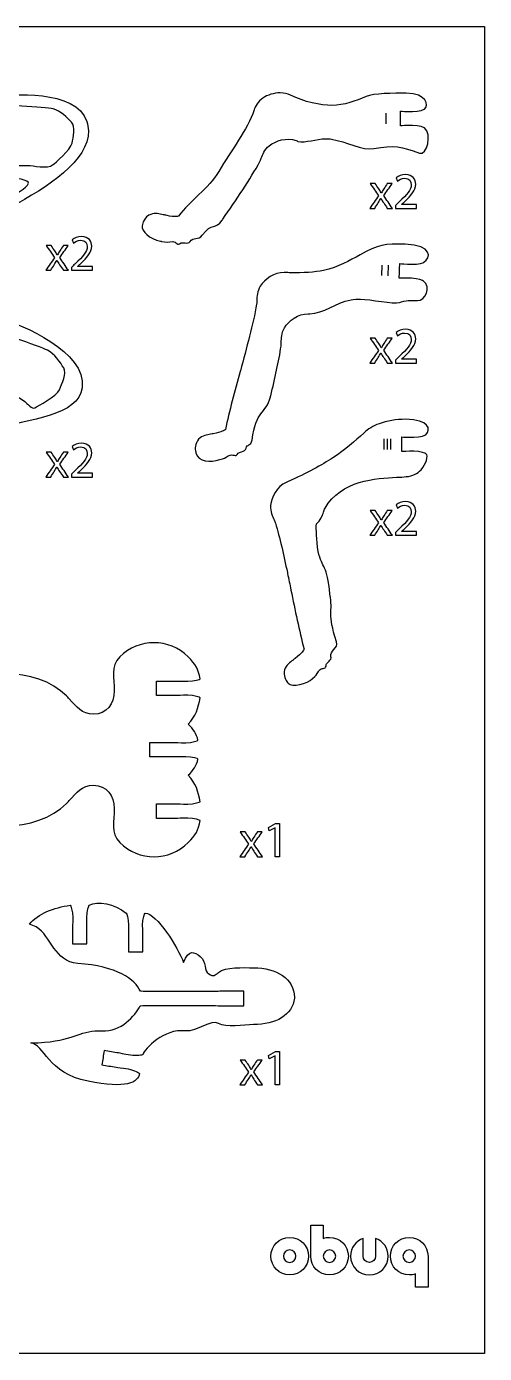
# Model space of a CAD drawing. Extents: x 0 to 275, y 0 to 275.
# Drawn here: x 180.3 to 275.1, y 0.1 to 275.1 of the extents above; entities that cross this region are included whole.
import ezdxf

# ---------------------------------------------------------------- set-up
doc = ezdxf.new("R2010")
doc.units = 0
doc.header["$MEASUREMENT"] = 0
doc.layers.add('DEFAULT', color=18, linetype='CONTINUOUS')

msp = doc.modelspace()

# ---------------------------------------------------------------- linework, layer by layer
at = {"layer": 'DEFAULT', "color": 18}
for points in [[(275.13, 0.12), (0.12, 0.12), (0.12, 275.13), (275.13, 275.13)], [(231.78, 109.09), (231.76, 109.09), (230.57, 108.44), (230.39, 109.15), (231.89, 109.95), (232.68, 109.95), (232.68, 103.07), (231.78, 103.07)], [(231.78, 61.83), (231.76, 61.83), (230.57, 61.18), (230.39, 61.89), (231.89, 62.7), (232.68, 62.7), (232.68, 55.82), (231.78, 55.82)]]:
    msp.add_lwpolyline(points, close=True, dxfattribs=at)
for points in [[(254.71, 257.17), (254.71, 254.99)], [(253.89, 225.7), (253.82, 223.52)], [(255.22, 225.66), (255.15, 223.48)], [(254.32, 189.65), (254.32, 187.47)], [(254.98, 189.65), (254.98, 187.47)], [(255.64, 189.65), (255.64, 187.47)]]:
    msp.add_lwpolyline(points, dxfattribs=at)
at = {"layer": 'DEFAULT', "color": 1}
for points, knots in [([(192.8, 255.44), (190.62, 262.33), (176.75, 260.89), (173.84, 260.76), (170.92, 260.64), (123.01, 255.99), (117.48, 255.56), (111.94, 255.14), (96.19, 252.09), (89.73, 251.47), (87.95, 251.3), (84.82, 251.03), (81.12, 250.7), (71.31, 249.85), (57.51, 248.63), (54.28, 247.96), (49.83, 247.03), (35.34, 242.83), (32.34, 243.86), (29.27, 244.89), (16.62, 241.95), (17.15, 239.1), (17.16, 239.04), (18.27, 238.6), (19.65, 238.6), (21.03, 238.6), (21.81, 238.64), (22.15, 238.64), (22.82, 238.64), (23.48, 238.64), (24.15, 238.64), (24.15, 237.64), (24.15, 236.64), (24.15, 235.64), (23.48, 235.64), (22.81, 235.64), (22.14, 235.65), (21.81, 235.65), (21.03, 235.69), (19.65, 235.69), (18.27, 235.7), (17.15, 235.25), (17.15, 235.2), (17.02, 233.47), (20.08, 232.64), (23.03, 232.8), (23.03, 232.8), (42.21, 232.84), (50.61, 232.4), (56.57, 232.09), (79.52, 231.64), (96.09, 231.15), (97.83, 231.09), (99.85, 231.03), (101.42, 230.98), (105.83, 230.82), (109.44, 230.67), (111.63, 230.51), (122.05, 229.76), (134.14, 229.72), (140.18, 230.01), (146.23, 230.29), (168.36, 233.21), (176.95, 237.7), (184.74, 241.77), (193.21, 247.39), (193.12, 253.52), (193.08, 254.04), (192.97, 254.91), (192.8, 255.44)], [1, 1, 1, 1, 2, 2, 2, 3, 3, 3, 4, 4, 4, 5, 5, 5, 6, 6, 6, 7, 7, 7, 8, 8, 8, 9, 9, 9, 10, 10, 10, 11, 11, 11, 19.502, 19.502, 19.502, 20.502, 20.502, 20.502, 21.502, 21.502, 21.502, 22.502, 22.502, 22.502, 23.502, 23.502, 23.502, 24.502, 24.502, 24.502, 25.502, 25.502, 25.502, 26.502, 26.502, 26.502, 27.502, 27.502, 27.502, 28.502, 28.502, 28.502, 29.502, 29.502, 29.502, 30.502, 30.502, 30.502, 31.502, 31.502, 31.502, 31.502]), ([(262.73, 258.03), (262.74, 257.97), (261.62, 257.53), (260.23, 257.53), (258.85, 257.53), (258.08, 257.57), (257.73, 257.58), (257.73, 256.58), (257.73, 255.58), (257.73, 254.57), (258.07, 254.57), (258.85, 254.62), (260.23, 254.62), (261.61, 254.62), (262.73, 254.18), (262.73, 254.12), (264.34, 252.86), (263.18, 248.39), (261.73, 248.87), (261.71, 248.88), (261.68, 248.88), (261.65, 248.9), (258.01, 250.28), (256.37, 250.64), (252.21, 249.83), (249.83, 249.4), (246.58, 251.27), (243.46, 251.79), (243.06, 251.84), (242.67, 251.87), (242.27, 251.87), (240.3, 251.87), (238.07, 250.96), (236.52, 251.33), (236.39, 251.38), (236.26, 251.44), (236.13, 251.49), (234.25, 252.2), (231.86, 251.47), (230.56, 250.41), (229.58, 249.61), (229.2, 248.58), (228.92, 247.83), (228.82, 247.56), (228.72, 247.31), (228.63, 247.13), (226.61, 243.48), (223.73, 239.26), (220.95, 235.17), (220.91, 235.12), (220.88, 235.07), (220.84, 235.02), (219.35, 232.95), (218.79, 234.66), (216.69, 231.86), (215.92, 230.84), (214.79, 231.54), (214.18, 230.56), (213.83, 229.97), (212.49, 230.45), (212.31, 230.3), (211.43, 229.58), (211.39, 230.51), (210.57, 230.6), (209.65, 230.45), (209.24, 230.41), (208.27, 230.59), (208.19, 230.6), (208.12, 230.62), (208.04, 230.63), (205.76, 231.17), (204.07, 232.68), (204.27, 233.83), (204.69, 236.2), (206.48, 236.39), (207.02, 236.39), (207.48, 236.39), (207.9, 236.29), (208.3, 236.2), (208.49, 236.15), (208.69, 236.11), (208.91, 236.07), (208.94, 236.06), (209.01, 236.04), (209.13, 236.02), (209.42, 235.95), (210.27, 235.74), (211.07, 235.75), (211.49, 235.74), (211.7, 235.8), (211.79, 235.83), (214.06, 239.06), (218.01, 241.46), (220.14, 245.11), (222.68, 249.45), (226.07, 253.7), (227.41, 257.83), (227.66, 258.6), (228.21, 259.56), (229.24, 260.29), (230.2, 260.96), (231.58, 261.38), (232.85, 261.38), (233.63, 261.38), (234.34, 261.22), (234.94, 260.92), (237.82, 259.5), (241.19, 258.8), (243.52, 258.77), (246.08, 258.8), (248.46, 259.69), (250.61, 260.62), (252.19, 261.32), (256.31, 261.3), (258.93, 261.3), (263.15, 261.3), (263.72, 258.71), (262.73, 258.03)], [1, 1, 1, 1, 2, 2, 2, 3, 3, 3, 11.511, 11.511, 11.511, 12.511, 12.511, 12.511, 13.511, 13.511, 13.511, 14.511, 14.511, 14.511, 15.511, 15.511, 15.511, 16.511, 16.511, 16.511, 17.511, 17.511, 17.511, 18.511, 18.511, 18.511, 19.511, 19.511, 19.511, 20.511, 20.511, 20.511, 21.511, 21.511, 21.511, 22.511, 22.511, 22.511, 23.511, 23.511, 23.511, 24.511, 24.511, 24.511, 25.511, 25.511, 25.511, 26.511, 26.511, 26.511, 27.511, 27.511, 27.511, 28.511, 28.511, 28.511, 29.511, 29.511, 29.511, 30.511, 30.511, 30.511, 31.511, 31.511, 31.511, 32.511, 32.511, 32.511, 33.511, 33.511, 33.511, 34.511, 34.511, 34.511, 35.511, 35.511, 35.511, 36.511, 36.511, 36.511, 37.511, 37.511, 37.511, 38.511, 38.511, 38.511, 39.511, 39.511, 39.511, 40.511, 40.511, 40.511, 41.511, 41.511, 41.511, 42.511, 42.511, 42.511, 43.511, 43.511, 43.511, 44.511, 44.511, 44.511, 45.511, 45.511, 45.511, 46.511, 46.511, 46.511, 47.511, 47.511, 47.511, 47.511]), ([(189.73, 250.92), (189.51, 249.62), (186.16, 246.8), (185.72, 246.45), (184.65, 245.62), (181.71, 246.31), (180.52, 246.35), (179.32, 246.37), (171.59, 246.11), (169.67, 246.27), (167.73, 246.22), (165.4, 246.35), (164.04, 246.55), (162.67, 246.76), (163.09, 248.11), (163.16, 248.74), (163.24, 249.38), (164.26, 251.13), (164.67, 252.17), (165.09, 253.2), (165.14, 255.64), (165.38, 256.42), (165.64, 257.21), (167.83, 257.73), (168.48, 257.94), (169.14, 258.15), (171.96, 258.32), (173.02, 258.54), (174.37, 259.1), (184.26, 258.41), (185.81, 258.04), (187.36, 257.67), (188.75, 256.22), (189.65, 255.29), (190.54, 254.36), (189.94, 252.21), (189.73, 250.92)], [1, 1, 1, 1, 2, 2, 2, 3, 3, 3, 4, 4, 4, 5, 5, 5, 6, 6, 6, 7, 7, 7, 8, 8, 8, 9, 9, 9, 10, 10, 10, 11, 11, 11, 12, 12, 12, 13, 13, 13, 13]), ([(143.45, 233.01), (143.28, 233.81), (151.59, 238.58), (153.5, 239.71), (155.4, 240.83), (160.45, 243.41), (161.45, 243.6), (162.44, 243.79), (169.4, 243.61), (170.53, 243.48), (171.65, 243.35), (176.28, 243.65), (176.92, 243.72), (177.54, 243.8), (181.02, 243.3), (180.73, 242.66), (179.8, 240.6), (172.56, 237.95), (168.86, 236.71), (165.15, 235.46), (156.48, 233.7), (153.79, 233.29), (151.1, 232.88), (143.62, 232.2), (143.45, 233.01)], [0, 0, 0, 0, 1, 1, 1, 2, 2, 2, 3, 3, 3, 4, 4, 4, 5, 5, 5, 6, 6, 6, 7, 7, 7, 8, 8, 8, 8]), ([(262.6, 226.28), (262.6, 226.23), (261.47, 225.82), (260.09, 225.86), (258.71, 225.9), (257.93, 225.98), (257.59, 225.99), (257.55, 224.99), (257.52, 223.99), (257.49, 222.99), (257.84, 222.98), (258.61, 223.01), (260, 222.96), (261.37, 222.92), (262.48, 222.44), (262.48, 222.38), (264.23, 221.12), (262.82, 218.29), (261.26, 218.34), (259.97, 218.44), (258.72, 218.32), (257.54, 217.95), (256.2, 217.59), (251.58, 218.57), (249.46, 218.64), (248.9, 218.66), (248.02, 218.57), (247.51, 218.49), (244.2, 217.87), (241.86, 215.63), (238.95, 215.59), (238.84, 215.59), (238.72, 215.6), (238.61, 215.6), (236.59, 215.65), (234.57, 214.12), (233.7, 212.65), (233.06, 211.56), (233.06, 210.47), (233.06, 209.66), (233.06, 209.38), (233.06, 209.11), (233.02, 208.9), (232.56, 205.79), (231.75, 202.21), (230.87, 198.59), (230.85, 198.53), (230.84, 198.47), (230.83, 198.41), (229.85, 194.72), (227.79, 195.62), (227.02, 189.46), (226.8, 188.06), (225.91, 188.7), (225.77, 187.71), (225.72, 187.32), (225.24, 187.13), (224.82, 186.99), (224.65, 186.94), (224.18, 186.79), (224.15, 186.73), (223.56, 185.58), (223.11, 186.82), (222.09, 186.16), (221.3, 185.66), (221.28, 185.62), (220.32, 185.4), (218.45, 184.76), (215.83, 184.83), (215.37, 186.81), (215.29, 187.17), (215.03, 188.26), (215.68, 189.26), (216.34, 190.25), (217.38, 190.43), (218.14, 190.57), (218.32, 190.6), (218.53, 190.64), (218.75, 190.69), (218.78, 190.7), (218.85, 190.71), (218.97, 190.73), (220.74, 191.04), (221.35, 191.49), (221.5, 191.61), (222.29, 195.42), (223.43, 199.58), (224.53, 203.61), (224.55, 203.66), (224.56, 203.72), (224.58, 203.78), (225.88, 208.55), (227.23, 213.48), (227.95, 217.59), (227.99, 217.79), (227.99, 218.06), (228, 218.35), (228.02, 219.15), (228.05, 220.24), (228.72, 221.32), (229.6, 222.75), (231.62, 224.21), (233.63, 224.15), (233.77, 224.14), (233.91, 224.14), (234.05, 224.13), (234.4, 224.11), (234.39, 224.12), (234.72, 224.11), (237.68, 224.01), (239.95, 224.21), (241.82, 224.59), (244.88, 225.28), (247.19, 226.56), (249.37, 227.82), (253.05, 229.93), (254.71, 230.13), (258.61, 230), (258.64, 230), (258.66, 230), (258.69, 230), (264.51, 229.79), (264, 227.18), (262.6, 226.28)], [1, 1, 1, 1, 2, 2, 2, 3, 3, 3, 4, 4, 4, 5, 5, 5, 6, 6, 6, 7, 7, 7, 8, 8, 8, 9, 9, 9, 10, 10, 10, 11, 11, 11, 12, 12, 12, 13, 13, 13, 14, 14, 14, 15, 15, 15, 16, 16, 16, 17, 17, 17, 18, 18, 18, 19, 19, 19, 20, 20, 20, 21, 21, 21, 22, 22, 22, 23, 23, 23, 24, 24, 24, 25, 25, 25, 26, 26, 26, 27, 27, 27, 28, 28, 28, 29, 29, 29, 30, 30, 30, 31, 31, 31, 32, 32, 32, 33, 33, 33, 34, 34, 34, 35, 35, 35, 36, 36, 36, 37, 37, 37, 38, 38, 38, 39, 39, 39, 40, 40, 40, 41, 41, 41, 42, 42, 42, 42]), ([(191.82, 201.69), (191.11, 208.87), (177.24, 214.19), (174.36, 214.67), (172.68, 214.95), (154.05, 216.16), (139.1, 217.05), (133.05, 217.11), (120.98, 217.83), (110.62, 219.18), (108.44, 219.46), (104.84, 219.82), (100.46, 220.22), (98.89, 220.36), (96.88, 220.54), (95.14, 220.69), (78.62, 222.13), (55.74, 223.88), (49.8, 224.53), (41.44, 225.44), (22.3, 226.49), (22.3, 226.49), (19.25, 226.49), (16.4, 225.23), (16.39, 223.7), (16.4, 223.65), (17.52, 223.2), (18.9, 223.2), (20.28, 223.19), (21.06, 223.25), (21.4, 223.24), (22.06, 223.24), (22.73, 223.25), (23.39, 223.25), (23.39, 222.25), (23.39, 221.25), (23.39, 220.25), (22.73, 220.25), (22.06, 220.25), (21.4, 220.25), (21.06, 220.25), (20.28, 220.29), (18.89, 220.3), (17.51, 220.3), (16.39, 219.85), (16.39, 219.8), (16.39, 218.03), (18.81, 214.58), (20.74, 213), (24.83, 209.66), (21.59, 201.36), (24.02, 195.17), (26.68, 188.43), (70.06, 188.03), (89.74, 188.03), (89.86, 188.03), (89.98, 188.03), (90.09, 188.03), (92.63, 188.03), (94.76, 188.03), (96.33, 188.03), (96.6, 188.03), (96.87, 188.03), (97.15, 188.03), (107.59, 188), (163.35, 188.83), (172.68, 191.46), (181.34, 193.9), (191.04, 194.44), (191.81, 200.25), (191.83, 200.6), (191.86, 201.31), (191.82, 201.69)], [1, 1, 1, 1, 2, 2, 2, 3, 3, 3, 4, 4, 4, 5, 5, 5, 6, 6, 6, 7, 7, 7, 8, 8, 8, 9, 9, 9, 10, 10, 10, 11, 11, 11, 12, 12, 12, 20.491, 20.491, 20.491, 21.491, 21.491, 21.491, 22.491, 22.491, 22.491, 23.491, 23.491, 23.491, 24.491, 24.491, 24.491, 25.491, 25.491, 25.491, 26.491, 26.491, 26.491, 27.491, 27.491, 27.491, 28.491, 28.491, 28.491, 29.491, 29.491, 29.491, 30.491, 30.491, 30.491, 31.491, 31.491, 31.491, 32.491, 32.491, 32.491, 32.491]), ([(187.12, 199.85), (186.62, 198.56), (182.56, 196.39), (182.03, 196.12), (180.76, 195.49), (179.65, 199.91), (172.51, 199.7), (170.5, 199.64), (157.07, 202.08), (159.15, 204.24), (159.63, 204.73), (160.55, 206.08), (161.19, 207.06), (161.84, 208.04), (162.67, 210.91), (163.1, 211.67), (163.54, 212.44), (165.9, 212.49), (166.62, 212.56), (167.34, 212.64), (170.28, 212.21), (171.43, 212.21), (172.93, 212.49), (183.11, 208.76), (184.63, 208.04), (186.15, 207.32), (187.27, 205.53), (188, 204.38), (188.71, 203.23), (187.64, 201.15), (187.12, 199.85)], [1, 1, 1, 1, 2, 2, 2, 3, 3, 3, 4, 4, 4, 5, 5, 5, 6, 6, 6, 7, 7, 7, 8, 8, 8, 9, 9, 9, 10, 10, 10, 11, 11, 11, 11]), ([(263, 190.51), (263.01, 190.45), (261.89, 190), (260.5, 190.01), (259.12, 190.01), (258.34, 190.06), (258, 190.06), (258, 189.06), (258, 188.06), (258, 187.06), (258.34, 187.06), (259.12, 187.11), (260.5, 187.11), (261.88, 187.11), (263, 186.66), (263.01, 186.6), (263.56, 186.19), (263.06, 184.44), (261.99, 183.23), (261.26, 182.51), (260.24, 181.95), (258.91, 181.84), (258.39, 181.77), (257.73, 181.74), (256.91, 181.7), (252.84, 181.49), (245.34, 181.12), (242.13, 175.29), (242.12, 175.26), (241.94, 174.93), (241.93, 174.91), (241.9, 174.83), (241.82, 174.6), (241.78, 174.45), (241.59, 173.84), (241.25, 172.74), (240.33, 172.07), (240.24, 170.95), (240.38, 168.85), (240.69, 166.3), (241.53, 162.74), (242.62, 163.59), (243.13, 157.48), (243.82, 153.73), (242.54, 153.53), (244.49, 147.64), (245.01, 146.17), (242.94, 145.81), (243.35, 144.53), (243.59, 143.88), (242.36, 143.16), (242.36, 142.93), (242.35, 141.86), (241.7, 142.29), (241.12, 141.89), (241.04, 141.8), (240.95, 141.72), (240.87, 141.64), (240.84, 141.59), (240.8, 141.55), (240.77, 141.49), (240.3, 140.69), (240.29, 140.65), (239.54, 140.01), (238.45, 138.95), (235.34, 138.02), (234.49, 139.04), (234.25, 139.32), (233.53, 140.18), (233.66, 141.37), (233.8, 142.55), (234.65, 143.19), (235.26, 143.65), (235.41, 143.76), (235.58, 143.89), (235.75, 144.03), (235.77, 144.05), (235.84, 144.1), (235.93, 144.17), (237.38, 145.24), (237.72, 145.91), (237.79, 146.09), (236.77, 149.9), (235.9, 154.19), (235.06, 158.34), (234.83, 159.48), (234.6, 160.63), (234.36, 161.77), (234.35, 161.83), (234.34, 161.89), (234.32, 161.95), (233.56, 165.6), (232.76, 169.18), (231.85, 172.2), (231.79, 172.39), (231.68, 172.63), (231.56, 172.9), (231.21, 173.62), (230.74, 174.61), (230.86, 175.87), (231.02, 177.57), (232.18, 179.82), (234.04, 180.64), (234.14, 180.68), (234.24, 180.73), (234.34, 180.77), (238.48, 182.61), (241.43, 184.23), (243.75, 185.75), (246.28, 187.43), (248.34, 189.2), (250.13, 190.87), (251.03, 191.71), (252.11, 192.35), (253.32, 192.81), (254.95, 193.43), (256.82, 193.73), (258.81, 193.72), (263.66, 193.72), (264.13, 191.6), (263, 190.51)], [1, 1, 1, 1, 2, 2, 2, 3, 3, 3, 11.508, 11.508, 11.508, 12.508, 12.508, 12.508, 13.508, 13.508, 13.508, 14.508, 14.508, 14.508, 15.508, 15.508, 15.508, 16.508, 16.508, 16.508, 17.508, 17.508, 17.508, 18.508, 18.508, 18.508, 19.508, 19.508, 19.508, 20.508, 20.508, 20.508, 21.508, 21.508, 21.508, 22.508, 22.508, 22.508, 23.508, 23.508, 23.508, 24.508, 24.508, 24.508, 25.508, 25.508, 25.508, 26.508, 26.508, 26.508, 27.508, 27.508, 27.508, 28.508, 28.508, 28.508, 29.508, 29.508, 29.508, 30.508, 30.508, 30.508, 31.508, 31.508, 31.508, 32.508, 32.508, 32.508, 33.508, 33.508, 33.508, 34.508, 34.508, 34.508, 35.508, 35.508, 35.508, 36.508, 36.508, 36.508, 37.508, 37.508, 37.508, 38.508, 38.508, 38.508, 39.508, 39.508, 39.508, 40.508, 40.508, 40.508, 41.508, 41.508, 41.508, 42.508, 42.508, 42.508, 43.508, 43.508, 43.508, 44.508, 44.508, 44.508, 45.508, 45.508, 45.508, 46.508, 46.508, 46.508, 47.508, 47.508, 47.508, 48.508, 48.508, 48.508, 48.508]), ([(56.89, 126.75), (55.23, 126.75), (53.56, 126.75), (51.89, 126.75), (51.55, 126.75), (50.77, 126.7), (49.39, 126.7), (48.01, 126.7), (11.82, 126.69), (11.82, 126.75), (12.03, 127), (12.78, 127.8), (12.84, 127.95), (13.4, 129.25), (9.59, 130.62), (7.97, 131.29), (7.53, 131.47), (7.73, 131.92), (7.97, 131.91), (13.68, 131.72), (21.94, 129.84), (26.01, 129.84), (30.25, 129.84), (37.54, 131.15), (42.24, 131.15), (46.94, 131.15), (59.64, 130.07), (64.35, 130.07), (69.05, 130.07), (81.28, 131.56), (86.45, 131.56), (91.63, 131.56), (101.27, 130.28), (105.98, 130.28), (110.68, 130.28), (117.5, 132.59), (122.21, 132.59), (126.9, 132.59), (131.13, 130.07), (147.12, 136.01), (147.13, 136.02), (147.14, 136.03), (147.15, 136.03), (148.99, 136.89), (151.07, 137.37), (153.28, 137.37), (156.45, 137.37), (159.36, 136.38), (161.65, 134.72), (161.74, 134.84), (162.06, 135.24), (162.15, 135.36), (162.45, 135.72), (162.77, 136.06), (163.11, 136.4), (169.27, 142.56), (182.43, 142.56), (188.59, 136.4), (188.79, 136.21), (188.97, 136.01), (189.15, 135.81), (190.68, 134.16), (191.72, 132.62), (194.19, 132.62), (196.88, 132.62), (198.41, 134.76), (198.48, 137.43), (198.43, 140.05), (197.64, 142.49), (199.64, 144.5), (203.55, 148.4), (209.87, 148.4), (213.78, 144.5), (215.34, 142.94), (215.92, 141.95), (216.23, 139.93), (216.23, 139.87), (215.12, 139.43), (213.73, 139.43), (212.35, 139.43), (211.57, 139.48), (211.23, 139.48), (209.9, 139.48), (208.57, 139.48), (207.24, 139.48), (207.24, 138.48), (207.24, 137.48), (207.24, 136.48), (208.57, 136.48), (209.9, 136.48), (211.23, 136.48), (211.57, 136.48), (212.35, 136.53), (213.73, 136.53), (215.12, 136.53), (216.23, 136.08), (216.23, 136.03), (215.92, 134), (215.34, 132.11), (213.78, 130.55), (214.85, 129.49), (215.53, 128.58), (215.81, 127.2), (215.81, 127.15), (214.7, 126.7), (213.31, 126.7), (211.93, 126.7), (211.15, 126.75), (210.81, 126.75), (209.15, 126.75), (207.48, 126.75), (205.81, 126.75), (205.81, 125.75), (205.81, 124.75), (205.81, 123.75), (207.48, 123.75), (209.15, 123.75), (210.81, 123.75), (211.15, 123.75), (211.93, 123.8), (213.31, 123.8), (214.7, 123.8), (215.81, 123.35), (215.81, 123.3), (215.53, 121.92), (214.85, 121.02), (213.78, 119.95), (215.34, 118.39), (215.92, 116.5), (216.23, 114.48), (216.23, 114.42), (215.12, 113.98), (213.73, 113.98), (212.35, 113.98), (211.57, 114.03), (211.23, 114.03), (209.9, 114.03), (208.57, 114.03), (207.24, 114.03), (207.24, 113.03), (207.24, 112.02), (207.24, 111.02), (208.57, 111.02), (209.9, 111.02), (211.23, 111.02), (211.57, 111.02), (212.35, 111.07), (213.73, 111.07), (215.12, 111.07), (216.23, 110.63), (216.23, 110.57), (215.92, 108.55), (215.34, 107.56), (213.78, 106), (209.87, 102.1), (203.55, 102.1), (199.64, 106), (197.64, 108.01), (198.43, 110.45), (198.48, 113.07), (198.41, 115.74), (196.88, 117.88), (194.19, 117.88), (191.72, 117.88), (190.68, 116.35), (189.15, 114.69), (188.97, 114.5), (188.79, 114.3), (188.59, 114.1), (182.43, 107.94), (169.27, 107.94), (163.11, 114.1), (162.77, 114.44), (162.45, 114.78), (162.16, 115.14), (162.06, 115.26), (161.74, 115.66), (161.65, 115.78), (159.36, 114.13), (156.45, 113.13), (153.28, 113.13), (151.07, 113.13), (148.99, 113.62), (147.15, 114.47), (147.14, 114.48), (147.13, 114.48), (147.12, 114.49), (131.13, 120.43), (126.9, 117.92), (122.21, 117.92), (117.5, 117.92), (110.68, 120.22), (105.98, 120.22), (101.27, 120.22), (91.63, 118.94), (86.45, 118.94), (81.28, 118.94), (69.05, 120.44), (64.35, 120.44), (59.64, 120.44), (46.94, 119.35), (42.24, 119.35), (37.54, 119.35), (30.25, 120.66), (26.01, 120.66), (21.94, 120.66), (13.68, 118.79), (7.97, 118.6), (7.73, 118.59), (7.53, 119.04), (7.97, 119.22), (9.59, 119.88), (13.4, 121.25), (12.84, 122.55), (12.71, 122.85), (12.23, 123.26), (11.82, 123.75), (11.82, 123.81), (48.01, 123.8), (49.39, 123.8), (50.77, 123.8), (51.55, 123.75), (51.89, 123.75), (53.56, 123.75), (55.23, 123.75), (56.89, 123.75), (56.89, 124.75), (56.89, 125.75), (56.89, 126.75)], [8.49, 8.49, 8.49, 8.49, 22.66, 22.66, 22.66, 23.66, 23.66, 23.66, 24.66, 24.66, 24.66, 25.66, 25.66, 25.66, 26.66, 26.66, 26.66, 27.66, 27.66, 27.66, 28.66, 28.66, 28.66, 29.66, 29.66, 29.66, 30.66, 30.66, 30.66, 31.66, 31.66, 31.66, 32.66, 32.66, 32.66, 33.66, 33.66, 33.66, 34.66, 34.66, 34.66, 35.66, 35.66, 35.66, 36.66, 36.66, 36.66, 37.66, 37.66, 37.66, 38.66, 38.66, 38.66, 39.66, 39.66, 39.66, 40.66, 40.66, 40.66, 41.66, 41.66, 41.66, 42.66, 42.66, 42.66, 43.66, 43.66, 43.66, 44.66, 44.66, 44.66, 45.66, 45.66, 45.66, 46.66, 46.66, 46.66, 47.66, 47.66, 47.66, 48.66, 48.66, 48.66, 59.99, 59.99, 59.99, 68.49, 68.49, 68.49, 79.82, 79.82, 79.82, 80.82, 80.82, 80.82, 81.82, 81.82, 81.82, 82.82, 82.82, 82.82, 83.82, 83.82, 83.82, 84.82, 84.82, 84.82, 85.82, 85.82, 85.82, 99.99, 99.99, 99.99, 108.48, 108.48, 108.48, 122.65, 122.65, 122.65, 123.65, 123.65, 123.65, 124.65, 124.65, 124.65, 125.65, 125.65, 125.65, 126.65, 126.65, 126.65, 127.65, 127.65, 127.65, 128.65, 128.65, 128.65, 139.98, 139.98, 139.98, 148.489, 148.489, 148.489, 159.819, 159.819, 159.819, 160.819, 160.819, 160.819, 161.819, 161.819, 161.819, 162.819, 162.819, 162.819, 163.819, 163.819, 163.819, 164.819, 164.819, 164.819, 165.819, 165.819, 165.819, 166.819, 166.819, 166.819, 167.819, 167.819, 167.819, 168.819, 168.819, 168.819, 169.819, 169.819, 169.819, 170.819, 170.819, 170.819, 171.819, 171.819, 171.819, 172.819, 172.819, 172.819, 173.819, 173.819, 173.819, 174.819, 174.819, 174.819, 175.819, 175.819, 175.819, 176.819, 176.819, 176.819, 177.819, 177.819, 177.819, 178.819, 178.819, 178.819, 179.819, 179.819, 179.819, 180.819, 180.819, 180.819, 181.819, 181.819, 181.819, 182.819, 182.819, 182.819, 183.819, 183.819, 183.819, 184.819, 184.819, 184.819, 185.819, 185.819, 185.819, 199.989, 199.989, 199.989, 208.479, 208.479, 208.479, 208.479]), ([(182.29, 88.52), (185.49, 86.58), (186.08, 81.32), (190.9, 80.97), (198.99, 80.4), (202.83, 77.64), (203.89, 75.19), (203.89, 75.13), (216.43, 75.13), (217.81, 75.13), (219.19, 75.13), (219.97, 75.18), (220.31, 75.18), (221.98, 75.18), (223.64, 75.18), (225.31, 75.18), (225.31, 74.18), (225.31, 73.18), (225.31, 72.18), (223.64, 72.18), (221.98, 72.18), (220.31, 72.18), (219.97, 72.18), (219.2, 72.23), (217.81, 72.23), (216.43, 72.23), (203.84, 72.24), (203.84, 72.19), (202.81, 70.06), (199.79, 66.78), (195.99, 66.98), (191.57, 67.21), (190.58, 65.18), (184.05, 64.62), (183.29, 64.56), (182.12, 64.5), (181.21, 64.48), (183.96, 64.17), (184.64, 58.24), (193.07, 56.53), (200.93, 54.95), (203.44, 56.23), (203.71, 58.17), (203.71, 58.23), (202.68, 58.85), (201.33, 59.08), (199.96, 59.31), (199.19, 59.39), (198.85, 59.45), (197.87, 59.61), (196.88, 59.78), (195.9, 59.94), (196.06, 60.93), (196.23, 61.92), (196.39, 62.9), (197.38, 62.73), (198.36, 62.57), (199.35, 62.4), (199.69, 62.35), (200.45, 62.17), (201.81, 61.94), (203.17, 61.71), (204.35, 61.97), (204.36, 62.02), (204.76, 63.3), (208.75, 67.49), (213.2, 66.98), (215.56, 66.71), (218.59, 69.49), (220.07, 68.54), (221.6, 67.56), (225.23, 68.27), (227.32, 68.27), (231.8, 68.27), (235.48, 70.23), (235.78, 73.79), (235.79, 73.83), (235.79, 73.87), (235.79, 73.92), (235.79, 77.81), (232, 80.07), (227.32, 80.07), (225.23, 80.07), (221.47, 80.25), (220.07, 79.1), (219.37, 78.51), (219.02, 78.15), (218.05, 78.77), (217.08, 79.39), (217.52, 81.33), (216.28, 82.39), (215.05, 83.45), (213.81, 83.89), (212.84, 81.15), (211.66, 84.21), (207.27, 91.39), (204.85, 91.39), (204.8, 91.39), (204.35, 90.27), (204.35, 88.89), (204.35, 87.5), (204.4, 86.73), (204.4, 86.38), (204.4, 85.39), (204.4, 84.39), (204.4, 83.39), (203.4, 83.39), (202.4, 83.39), (201.4, 83.39), (201.4, 84.39), (201.4, 85.39), (201.4, 86.38), (201.4, 86.73), (201.45, 87.5), (201.45, 88.89), (201.45, 90.27), (201, 91.39), (200.95, 91.39), (198.39, 93.42), (195.13, 93.97), (193.28, 93), (193.22, 93), (192.77, 91.88), (192.77, 90.5), (192.77, 89.12), (192.82, 88.34), (192.82, 88), (192.82, 87), (192.82, 86), (192.82, 85), (191.82, 85), (190.82, 85), (189.82, 85), (189.82, 86), (189.82, 87), (189.82, 88), (189.82, 88.34), (189.87, 89.12), (189.87, 90.5), (189.87, 91.88), (189.43, 93), (189.37, 93), (186, 92.56), (182.66, 91.27), (180.92, 89.09), (181.3, 89), (181.96, 88.69), (182.29, 88.52)], [1, 1, 1, 1, 2, 2, 2, 3, 3, 3, 4, 4, 4, 5, 5, 5, 19.16, 19.16, 19.16, 27.66, 27.66, 27.66, 41.83, 41.83, 41.83, 42.83, 42.83, 42.83, 43.83, 43.83, 43.83, 44.83, 44.83, 44.83, 45.83, 45.83, 45.83, 46.83, 46.83, 46.83, 47.83, 47.83, 47.83, 48.83, 48.83, 48.83, 49.83, 49.83, 49.83, 50.83, 50.83, 50.83, 51.83, 51.83, 51.83, 52.83, 52.83, 52.83, 53.83, 53.83, 53.83, 54.83, 54.83, 54.83, 55.83, 55.83, 55.83, 56.83, 56.83, 56.83, 57.83, 57.83, 57.83, 58.83, 58.83, 58.83, 59.83, 59.83, 59.83, 60.83, 60.83, 60.83, 61.83, 61.83, 61.83, 62.83, 62.83, 62.83, 63.83, 63.83, 63.83, 64.83, 64.83, 64.83, 65.83, 65.83, 65.83, 66.83, 66.83, 66.83, 67.83, 67.83, 67.83, 68.83, 68.83, 68.83, 77.32, 77.32, 77.32, 85.82, 85.82, 85.82, 94.31, 94.31, 94.31, 95.31, 95.31, 95.31, 96.31, 96.31, 96.31, 97.31, 97.31, 97.31, 98.31, 98.31, 98.31, 99.31, 99.31, 99.31, 107.81, 107.81, 107.81, 116.31, 116.31, 116.31, 124.81, 124.81, 124.81, 125.81, 125.81, 125.81, 126.81, 126.81, 126.81, 127.81, 127.81, 127.81, 128.81, 128.81, 128.81, 128.81])]:
    msp.add_open_spline(points, degree=3, knots=knots, dxfattribs=at)
at = {"layer": 'DEFAULT', "color": 18}
for points, knots in [([(252.51, 242.57), (252.75, 242.2), (252.99, 241.83), (253.24, 241.46), (253.43, 241.18), (253.59, 240.91), (253.76, 240.63), (253.77, 240.63), (253.78, 240.63), (253.79, 240.63), (253.96, 240.94), (254.13, 241.2), (254.29, 241.48), (254.53, 241.84), (254.77, 242.2), (255.01, 242.57), (255.35, 242.57), (255.68, 242.57), (256.02, 242.57), (255.44, 241.74), (254.86, 240.91), (254.27, 240.09), (254.87, 239.21), (255.47, 238.32), (256.07, 237.44), (255.72, 237.44), (255.37, 237.44), (255.01, 237.44), (254.76, 237.83), (254.51, 238.21), (254.26, 238.6), (254.06, 238.89), (253.89, 239.18), (253.71, 239.49), (253.71, 239.49), (253.7, 239.49), (253.69, 239.49), (253.52, 239.18), (253.34, 238.9), (253.15, 238.6), (252.9, 238.21), (252.66, 237.83), (252.41, 237.44), (252.07, 237.44), (251.73, 237.44), (251.38, 237.44), (251.99, 238.31), (252.6, 239.19), (253.2, 240.06), (252.63, 240.89), (252.05, 241.73), (251.47, 242.57), (251.82, 242.57), (252.16, 242.57), (252.51, 242.57)], [2.939, 2.939, 2.939, 2.939, 6.683236, 6.683236, 6.683236, 7.683236, 7.683236, 7.683236, 7.773236, 7.773236, 7.773236, 8.773236, 8.773236, 8.773236, 12.475897, 12.475897, 12.475897, 15.326897, 15.326897, 15.326897, 23.916594, 23.916594, 23.916594, 32.985762, 32.985762, 32.985762, 35.985762, 35.985762, 35.985762, 39.888299, 39.888299, 39.888299, 40.888299, 40.888299, 40.888299, 40.949299, 40.949299, 40.949299, 41.949299, 41.949299, 41.949299, 45.836085, 45.836085, 45.836085, 48.745085, 48.745085, 48.745085, 57.774935, 57.774935, 57.774935, 66.419275, 66.419275, 66.419275, 69.358275, 69.358275, 69.358275, 69.358275]), ([(256.68, 237.44), (256.68, 237.63), (256.68, 237.82), (256.68, 238.01), (256.92, 238.25), (257.16, 238.49), (257.41, 238.72), (259.16, 240.4), (259.96, 241.28), (259.97, 242.32), (259.97, 243.02), (259.63, 243.67), (258.6, 243.67), (257.98, 243.67), (257.46, 243.35), (257.14, 243.08), (257.04, 243.3), (256.94, 243.52), (256.85, 243.74), (257.32, 244.14), (258, 244.44), (258.79, 244.44), (260.27, 244.44), (260.9, 243.42), (260.9, 242.44), (260.9, 241.17), (259.98, 240.14), (258.53, 238.74), (258.34, 238.58), (258.16, 238.41), (257.98, 238.24), (257.98, 238.23), (257.98, 238.22), (257.98, 238.22), (259.01, 238.22), (260.04, 238.22), (261.07, 238.22), (261.07, 237.96), (261.07, 237.7), (261.07, 237.44), (259.6, 237.44), (258.14, 237.44), (256.68, 237.44)], [12.45, 12.45, 12.45, 12.45, 14.07, 14.07, 14.07, 16.955308, 16.955308, 16.955308, 17.955308, 17.955308, 17.955308, 18.955308, 18.955308, 18.955308, 19.955308, 19.955308, 19.955308, 21.997101, 21.997101, 21.997101, 22.997101, 22.997101, 22.997101, 23.997101, 23.997101, 23.997101, 24.997101, 24.997101, 24.997101, 27.11944, 27.11944, 27.11944, 27.18044, 27.18044, 27.18044, 35.94044, 35.94044, 35.94044, 38.12944, 38.12944, 38.12944, 50.57944, 50.57944, 50.57944, 50.57944]), ([(189.59, 224.61), (189.59, 224.8), (189.59, 224.99), (189.59, 225.18), (189.83, 225.42), (190.07, 225.65), (190.32, 225.89), (192.07, 227.56), (192.87, 228.45), (192.88, 229.49), (192.88, 230.19), (192.54, 230.83), (191.51, 230.83), (190.89, 230.83), (190.37, 230.51), (190.05, 230.25), (189.95, 230.47), (189.86, 230.69), (189.76, 230.91), (190.23, 231.31), (190.91, 231.6), (191.7, 231.6), (193.19, 231.6), (193.81, 230.59), (193.81, 229.6), (193.81, 228.33), (192.89, 227.31), (191.44, 225.91), (191.26, 225.74), (191.07, 225.57), (190.89, 225.4), (190.89, 225.4), (190.89, 225.39), (190.89, 225.38), (191.92, 225.38), (192.95, 225.38), (193.98, 225.38), (193.98, 225.12), (193.98, 224.87), (193.98, 224.61), (192.52, 224.61), (191.05, 224.61), (189.59, 224.61)], [12.45, 12.45, 12.45, 12.45, 14.07, 14.07, 14.07, 16.955308, 16.955308, 16.955308, 17.955308, 17.955308, 17.955308, 18.955308, 18.955308, 18.955308, 19.955308, 19.955308, 19.955308, 21.997101, 21.997101, 21.997101, 22.997101, 22.997101, 22.997101, 23.997101, 23.997101, 23.997101, 24.997101, 24.997101, 24.997101, 27.120118, 27.120118, 27.120118, 27.180118, 27.180118, 27.180118, 35.940118, 35.940118, 35.940118, 38.130118, 38.130118, 38.130118, 50.580118, 50.580118, 50.580118, 50.580118]), ([(185.42, 229.73), (185.66, 229.36), (185.9, 229), (186.15, 228.63), (186.34, 228.34), (186.5, 228.08), (186.67, 227.79), (186.68, 227.79), (186.69, 227.79), (186.7, 227.79), (186.87, 228.1), (187.04, 228.37), (187.21, 228.64), (187.45, 229), (187.69, 229.37), (187.93, 229.73), (188.26, 229.73), (188.6, 229.73), (188.93, 229.73), (188.35, 228.91), (187.77, 228.08), (187.18, 227.25), (187.78, 226.37), (188.38, 225.49), (188.98, 224.61), (188.63, 224.61), (188.28, 224.61), (187.93, 224.61), (187.67, 224.99), (187.42, 225.38), (187.17, 225.76), (186.97, 226.06), (186.8, 226.34), (186.62, 226.65), (186.62, 226.65), (186.61, 226.65), (186.6, 226.65), (186.43, 226.34), (186.25, 226.07), (186.06, 225.76), (185.82, 225.38), (185.57, 224.99), (185.32, 224.61), (184.98, 224.61), (184.64, 224.61), (184.3, 224.61), (184.9, 225.48), (185.51, 226.35), (186.12, 227.22), (185.54, 228.06), (184.96, 228.9), (184.38, 229.73), (184.73, 229.73), (185.07, 229.73), (185.42, 229.73)], [0, 0, 0, 0, 3.744236, 3.744236, 3.744236, 4.744236, 4.744236, 4.744236, 4.834236, 4.834236, 4.834236, 5.834236, 5.834236, 5.834236, 9.536897, 9.536897, 9.536897, 12.387897, 12.387897, 12.387897, 20.977594, 20.977594, 20.977594, 30.046762, 30.046762, 30.046762, 33.046762, 33.046762, 33.046762, 36.949299, 36.949299, 36.949299, 37.949299, 37.949299, 37.949299, 38.010299, 38.010299, 38.010299, 39.010299, 39.010299, 39.010299, 42.897085, 42.897085, 42.897085, 45.806085, 45.806085, 45.806085, 54.835935, 54.835935, 54.835935, 63.480844, 63.480844, 63.480844, 66.420844, 66.420844, 66.420844, 66.420844]), ([(256.68, 205.39), (256.68, 205.58), (256.68, 205.77), (256.68, 205.96), (256.92, 206.2), (257.16, 206.43), (257.41, 206.67), (259.16, 208.34), (259.96, 209.23), (259.97, 210.27), (259.97, 210.97), (259.63, 211.61), (258.6, 211.61), (257.98, 211.61), (257.46, 211.29), (257.14, 211.03), (257.04, 211.25), (256.94, 211.47), (256.85, 211.69), (257.32, 212.09), (258, 212.38), (258.79, 212.38), (260.27, 212.38), (260.9, 211.37), (260.9, 210.38), (260.9, 209.11), (259.98, 208.09), (258.53, 206.69), (258.34, 206.52), (258.16, 206.35), (257.98, 206.18), (257.98, 206.18), (257.98, 206.17), (257.98, 206.16), (259.01, 206.16), (260.04, 206.16), (261.07, 206.16), (261.07, 205.9), (261.07, 205.65), (261.07, 205.39), (259.6, 205.39), (258.14, 205.39), (256.68, 205.39)], [12.45, 12.45, 12.45, 12.45, 14.07, 14.07, 14.07, 16.955308, 16.955308, 16.955308, 17.955308, 17.955308, 17.955308, 18.955308, 18.955308, 18.955308, 19.955308, 19.955308, 19.955308, 21.997101, 21.997101, 21.997101, 22.997101, 22.997101, 22.997101, 23.997101, 23.997101, 23.997101, 24.997101, 24.997101, 24.997101, 27.120118, 27.120118, 27.120118, 27.180118, 27.180118, 27.180118, 35.940118, 35.940118, 35.940118, 38.130118, 38.130118, 38.130118, 50.580118, 50.580118, 50.580118, 50.580118]), ([(252.51, 210.51), (252.75, 210.14), (252.99, 209.78), (253.24, 209.41), (253.43, 209.12), (253.59, 208.86), (253.76, 208.57), (253.77, 208.57), (253.78, 208.57), (253.79, 208.57), (253.96, 208.88), (254.13, 209.15), (254.29, 209.42), (254.53, 209.78), (254.77, 210.15), (255.01, 210.51), (255.35, 210.51), (255.68, 210.51), (256.02, 210.51), (255.44, 209.69), (254.86, 208.86), (254.27, 208.03), (254.87, 207.15), (255.47, 206.27), (256.07, 205.39), (255.72, 205.39), (255.37, 205.39), (255.01, 205.39), (254.76, 205.77), (254.51, 206.16), (254.26, 206.54), (254.06, 206.84), (253.89, 207.12), (253.71, 207.43), (253.71, 207.43), (253.7, 207.43), (253.69, 207.43), (253.52, 207.12), (253.34, 206.85), (253.15, 206.54), (252.9, 206.16), (252.66, 205.77), (252.41, 205.39), (252.07, 205.39), (251.73, 205.39), (251.38, 205.39), (251.99, 206.26), (252.6, 207.13), (253.2, 208), (252.63, 208.84), (252.05, 209.68), (251.47, 210.51), (251.82, 210.51), (252.16, 210.51), (252.51, 210.51)], [0, 0, 0, 0, 3.744236, 3.744236, 3.744236, 4.744236, 4.744236, 4.744236, 4.834236, 4.834236, 4.834236, 5.834236, 5.834236, 5.834236, 9.536897, 9.536897, 9.536897, 12.387897, 12.387897, 12.387897, 20.977594, 20.977594, 20.977594, 30.046762, 30.046762, 30.046762, 33.046762, 33.046762, 33.046762, 36.949299, 36.949299, 36.949299, 37.949299, 37.949299, 37.949299, 38.010299, 38.010299, 38.010299, 39.010299, 39.010299, 39.010299, 42.897085, 42.897085, 42.897085, 45.806085, 45.806085, 45.806085, 54.835935, 54.835935, 54.835935, 63.480275, 63.480275, 63.480275, 66.419275, 66.419275, 66.419275, 66.419275]), ([(189.59, 181.76), (189.59, 181.95), (189.59, 182.15), (189.59, 182.34), (189.83, 182.57), (190.07, 182.81), (190.32, 183.04), (192.07, 184.72), (192.87, 185.61), (192.88, 186.64), (192.88, 187.34), (192.54, 187.99), (191.51, 187.99), (190.89, 187.99), (190.37, 187.67), (190.05, 187.4), (189.95, 187.62), (189.86, 187.84), (189.76, 188.06), (190.23, 188.46), (190.91, 188.76), (191.7, 188.76), (193.19, 188.76), (193.81, 187.74), (193.81, 186.76), (193.81, 185.49), (192.89, 184.46), (191.44, 183.07), (191.26, 182.9), (191.07, 182.73), (190.89, 182.56), (190.89, 182.55), (190.89, 182.54), (190.89, 182.54), (191.92, 182.54), (192.95, 182.54), (193.98, 182.54), (193.98, 182.28), (193.98, 182.02), (193.98, 181.76), (192.52, 181.76), (191.05, 181.76), (189.59, 181.76)], [12.45, 12.45, 12.45, 12.45, 14.07, 14.07, 14.07, 16.955308, 16.955308, 16.955308, 17.955308, 17.955308, 17.955308, 18.955308, 18.955308, 18.955308, 19.955308, 19.955308, 19.955308, 21.997101, 21.997101, 21.997101, 22.997101, 22.997101, 22.997101, 23.997101, 23.997101, 23.997101, 24.997101, 24.997101, 24.997101, 27.120118, 27.120118, 27.120118, 27.180118, 27.180118, 27.180118, 35.940118, 35.940118, 35.940118, 38.130118, 38.130118, 38.130118, 50.580118, 50.580118, 50.580118, 50.580118]), ([(185.42, 186.89), (185.66, 186.52), (185.9, 186.15), (186.15, 185.79), (186.34, 185.5), (186.5, 185.24), (186.67, 184.95), (186.68, 184.95), (186.69, 184.95), (186.7, 184.95), (186.87, 185.26), (187.04, 185.52), (187.21, 185.8), (187.45, 186.16), (187.69, 186.52), (187.93, 186.89), (188.26, 186.89), (188.6, 186.89), (188.93, 186.89), (188.35, 186.06), (187.77, 185.24), (187.18, 184.41), (187.78, 183.53), (188.38, 182.65), (188.98, 181.76), (188.63, 181.76), (188.28, 181.76), (187.93, 181.76), (187.67, 182.15), (187.42, 182.53), (187.17, 182.92), (186.97, 183.21), (186.8, 183.5), (186.62, 183.81), (186.62, 183.81), (186.61, 183.81), (186.6, 183.81), (186.43, 183.5), (186.25, 183.22), (186.06, 182.92), (185.82, 182.53), (185.57, 182.15), (185.32, 181.76), (184.98, 181.76), (184.64, 181.76), (184.3, 181.76), (184.9, 182.64), (185.51, 183.51), (186.12, 184.38), (185.54, 185.21), (184.96, 186.05), (184.38, 186.89), (184.73, 186.89), (185.07, 186.89), (185.42, 186.89)], [0, 0, 0, 0, 3.744236, 3.744236, 3.744236, 4.744236, 4.744236, 4.744236, 4.834236, 4.834236, 4.834236, 5.834236, 5.834236, 5.834236, 9.536897, 9.536897, 9.536897, 12.387897, 12.387897, 12.387897, 20.977594, 20.977594, 20.977594, 30.046762, 30.046762, 30.046762, 33.046762, 33.046762, 33.046762, 36.949299, 36.949299, 36.949299, 37.949299, 37.949299, 37.949299, 38.010299, 38.010299, 38.010299, 39.010299, 39.010299, 39.010299, 42.897085, 42.897085, 42.897085, 45.806085, 45.806085, 45.806085, 54.835935, 54.835935, 54.835935, 63.480844, 63.480844, 63.480844, 66.420844, 66.420844, 66.420844, 66.420844]), ([(256.68, 169.68), (256.68, 169.87), (256.68, 170.06), (256.68, 170.25), (256.92, 170.49), (257.16, 170.72), (257.41, 170.96), (259.16, 172.63), (259.96, 173.52), (259.97, 174.56), (259.97, 175.26), (259.63, 175.9), (258.6, 175.9), (257.98, 175.9), (257.46, 175.58), (257.14, 175.32), (257.04, 175.54), (256.94, 175.76), (256.85, 175.98), (257.32, 176.38), (258, 176.67), (258.79, 176.67), (260.27, 176.67), (260.9, 175.66), (260.9, 174.67), (260.9, 173.4), (259.98, 172.38), (258.53, 170.98), (258.34, 170.81), (258.16, 170.64), (257.98, 170.47), (257.98, 170.47), (257.98, 170.46), (257.98, 170.45), (259.01, 170.45), (260.04, 170.45), (261.07, 170.45), (261.07, 170.19), (261.07, 169.94), (261.07, 169.68), (259.6, 169.68), (258.14, 169.68), (256.68, 169.68)], [12.45, 12.45, 12.45, 12.45, 14.07, 14.07, 14.07, 16.955308, 16.955308, 16.955308, 17.955308, 17.955308, 17.955308, 18.955308, 18.955308, 18.955308, 19.955308, 19.955308, 19.955308, 21.997101, 21.997101, 21.997101, 22.997101, 22.997101, 22.997101, 23.997101, 23.997101, 23.997101, 24.997101, 24.997101, 24.997101, 27.120118, 27.120118, 27.120118, 27.180118, 27.180118, 27.180118, 35.940118, 35.940118, 35.940118, 38.130118, 38.130118, 38.130118, 50.580118, 50.580118, 50.580118, 50.580118]), ([(252.51, 174.8), (252.75, 174.43), (252.99, 174.07), (253.24, 173.7), (253.43, 173.41), (253.59, 173.15), (253.76, 172.86), (253.77, 172.86), (253.78, 172.86), (253.79, 172.86), (253.96, 173.17), (254.13, 173.44), (254.29, 173.71), (254.53, 174.07), (254.77, 174.44), (255.01, 174.8), (255.35, 174.8), (255.68, 174.8), (256.02, 174.8), (255.44, 173.98), (254.86, 173.15), (254.27, 172.32), (254.87, 171.44), (255.47, 170.56), (256.07, 169.68), (255.72, 169.68), (255.37, 169.68), (255.01, 169.68), (254.76, 170.06), (254.51, 170.45), (254.26, 170.83), (254.06, 171.13), (253.89, 171.41), (253.71, 171.72), (253.71, 171.72), (253.7, 171.72), (253.69, 171.72), (253.52, 171.41), (253.34, 171.14), (253.15, 170.83), (252.9, 170.45), (252.66, 170.06), (252.41, 169.68), (252.07, 169.68), (251.73, 169.68), (251.38, 169.68), (251.99, 170.55), (252.6, 171.42), (253.2, 172.29), (252.63, 173.13), (252.05, 173.96), (251.47, 174.8), (251.82, 174.8), (252.16, 174.8), (252.51, 174.8)], [0, 0, 0, 0, 3.744236, 3.744236, 3.744236, 4.744236, 4.744236, 4.744236, 4.834236, 4.834236, 4.834236, 5.834236, 5.834236, 5.834236, 9.536897, 9.536897, 9.536897, 12.387897, 12.387897, 12.387897, 20.977594, 20.977594, 20.977594, 30.046762, 30.046762, 30.046762, 33.046762, 33.046762, 33.046762, 36.949299, 36.949299, 36.949299, 37.949299, 37.949299, 37.949299, 38.010299, 38.010299, 38.010299, 39.010299, 39.010299, 39.010299, 42.897085, 42.897085, 42.897085, 45.806085, 45.806085, 45.806085, 54.835935, 54.835935, 54.835935, 63.480275, 63.480275, 63.480275, 66.419275, 66.419275, 66.419275, 66.419275]), ([(225.59, 108.2), (225.84, 107.83), (226.08, 107.46), (226.32, 107.1), (226.51, 106.81), (226.67, 106.55), (226.84, 106.26), (226.85, 106.26), (226.86, 106.26), (226.87, 106.26), (227.04, 106.57), (227.21, 106.83), (227.38, 107.11), (227.62, 107.47), (227.86, 107.83), (228.1, 108.2), (228.44, 108.2), (228.77, 108.2), (229.11, 108.2), (228.53, 107.37), (227.94, 106.55), (227.36, 105.72), (227.96, 104.84), (228.56, 103.96), (229.16, 103.07), (228.81, 103.07), (228.45, 103.07), (228.1, 103.07), (227.85, 103.46), (227.6, 103.84), (227.35, 104.23), (227.15, 104.52), (226.98, 104.81), (226.8, 105.12), (226.79, 105.12), (226.79, 105.12), (226.78, 105.12), (226.61, 104.81), (226.43, 104.54), (226.24, 104.23), (225.99, 103.84), (225.75, 103.46), (225.5, 103.07), (225.16, 103.07), (224.81, 103.07), (224.47, 103.07), (225.08, 103.95), (225.69, 104.82), (226.29, 105.69), (225.71, 106.53), (225.14, 107.36), (224.56, 108.2), (224.9, 108.2), (225.25, 108.2), (225.59, 108.2)], [0, 0, 0, 0, 3.744236, 3.744236, 3.744236, 4.744236, 4.744236, 4.744236, 4.834236, 4.834236, 4.834236, 5.834236, 5.834236, 5.834236, 9.536897, 9.536897, 9.536897, 12.387897, 12.387897, 12.387897, 20.977594, 20.977594, 20.977594, 30.046762, 30.046762, 30.046762, 33.046762, 33.046762, 33.046762, 36.949299, 36.949299, 36.949299, 37.949299, 37.949299, 37.949299, 38.010299, 38.010299, 38.010299, 39.010299, 39.010299, 39.010299, 42.897085, 42.897085, 42.897085, 45.806085, 45.806085, 45.806085, 54.835935, 54.835935, 54.835935, 63.480275, 63.480275, 63.480275, 66.419275, 66.419275, 66.419275, 66.419275]), ([(225.59, 60.94), (225.84, 60.57), (226.08, 60.21), (226.32, 59.84), (226.51, 59.55), (226.67, 59.29), (226.84, 59), (226.85, 59), (226.86, 59), (226.87, 59), (227.04, 59.31), (227.21, 59.57), (227.38, 59.85), (227.62, 60.21), (227.86, 60.58), (228.1, 60.94), (228.44, 60.94), (228.77, 60.94), (229.11, 60.94), (228.53, 60.11), (227.94, 59.29), (227.36, 58.46), (227.96, 57.58), (228.56, 56.7), (229.16, 55.82), (228.81, 55.82), (228.45, 55.82), (228.1, 55.82), (227.85, 56.2), (227.6, 56.59), (227.35, 56.97), (227.15, 57.27), (226.98, 57.55), (226.8, 57.86), (226.79, 57.86), (226.79, 57.86), (226.78, 57.86), (226.61, 57.55), (226.43, 57.28), (226.24, 56.97), (225.99, 56.59), (225.75, 56.2), (225.5, 55.82), (225.16, 55.82), (224.81, 55.82), (224.47, 55.82), (225.08, 56.69), (225.69, 57.56), (226.29, 58.43), (225.71, 59.27), (225.14, 60.1), (224.56, 60.94), (224.9, 60.94), (225.25, 60.94), (225.59, 60.94)], [0, 0, 0, 0, 3.744236, 3.744236, 3.744236, 4.744236, 4.744236, 4.744236, 4.834236, 4.834236, 4.834236, 5.834236, 5.834236, 5.834236, 9.536897, 9.536897, 9.536897, 12.387897, 12.387897, 12.387897, 20.977594, 20.977594, 20.977594, 30.046762, 30.046762, 30.046762, 33.046762, 33.046762, 33.046762, 36.949299, 36.949299, 36.949299, 37.949299, 37.949299, 37.949299, 38.010299, 38.010299, 38.010299, 39.010299, 39.010299, 39.010299, 42.897085, 42.897085, 42.897085, 45.806085, 45.806085, 45.806085, 54.835935, 54.835935, 54.835935, 63.480275, 63.480275, 63.480275, 66.419275, 66.419275, 66.419275, 66.419275]), ([(243.05, 24.19), (242.6, 24.19), (242.16, 24.11), (241.75, 23.97), (241.75, 24.88), (241.75, 25.79), (241.75, 26.7), (240.89, 26.7), (240.02, 26.7), (239.16, 26.7), (239.16, 24.57), (239.16, 22.43), (239.15, 20.29), (239.16, 18.14), (240.9, 16.39), (243.05, 16.39), (245.2, 16.39), (246.95, 18.14), (246.95, 20.29), (246.95, 22.44), (245.2, 24.19), (243.05, 24.19)], [0, 0, 0, 0, 1, 1, 1, 2, 2, 2, 3, 3, 3, 4, 4, 4, 5, 5, 5, 6, 6, 6, 7, 7, 7, 7]), ([(234.81, 24.19), (232.65, 24.19), (230.91, 22.44), (230.91, 20.29), (230.91, 18.14), (232.65, 16.39), (234.81, 16.39), (236.96, 16.39), (238.7, 18.14), (238.7, 20.29), (238.7, 22.44), (236.96, 24.19), (234.81, 24.19)], [0, 0, 0, 0, 1, 1, 1, 2, 2, 2, 3, 3, 3, 4, 4, 4, 4]), ([(255.2, 20.29), (255.2, 18.14), (253.45, 16.39), (251.3, 16.39), (249.15, 16.39), (247.4, 18.14), (247.4, 20.29), (247.41, 21.99), (248.49, 23.43), (250, 23.97), (250, 22.74), (250, 21.52), (250, 20.29), (250, 19.57), (250.58, 18.99), (251.3, 18.99), (252.02, 18.99), (252.6, 19.57), (252.6, 20.29), (252.6, 21.52), (252.6, 22.74), (252.6, 23.97), (254.11, 23.43), (255.2, 21.99), (255.2, 20.29)], [0, 0, 0, 0, 1, 1, 1, 2, 2, 2, 3, 3, 3, 4, 4, 4, 5, 5, 5, 6, 6, 6, 7, 7, 7, 8, 8, 8, 8]), ([(259.55, 24.19), (257.4, 24.19), (255.65, 22.44), (255.65, 20.29), (255.65, 18.14), (257.4, 16.39), (259.55, 16.39), (260, 16.39), (260.44, 16.47), (260.85, 16.61), (260.85, 15.7), (260.85, 14.79), (260.85, 13.87), (261.71, 13.88), (262.58, 13.88), (263.44, 13.88), (263.44, 16.01), (263.44, 18.15), (263.44, 20.29), (263.45, 22.44), (261.7, 24.19), (259.55, 24.19)], [0, 0, 0, 0, 1, 1, 1, 2, 2, 2, 3, 3, 3, 4, 4, 4, 5, 5, 5, 6, 6, 6, 7, 7, 7, 7]), ([(234.81, 18.99), (234.09, 18.99), (233.5, 19.57), (233.51, 20.29), (233.51, 21.01), (234.09, 21.59), (234.81, 21.59), (235.52, 21.59), (236.1, 21.01), (236.1, 20.29), (236.1, 19.57), (235.52, 18.99), (234.81, 18.99)], [0, 0, 0, 0, 1, 1, 1, 2, 2, 2, 3, 3, 3, 4, 4, 4, 4]), ([(243.05, 18.99), (242.33, 18.99), (241.75, 19.57), (241.75, 20.29), (241.75, 21.01), (242.34, 21.59), (243.05, 21.59), (243.77, 21.59), (244.35, 21.01), (244.35, 20.29), (244.35, 19.57), (243.77, 18.99), (243.05, 18.99)], [0, 0, 0, 0, 1, 1, 1, 2, 2, 2, 3, 3, 3, 4, 4, 4, 4]), ([(259.55, 18.99), (258.83, 18.99), (258.25, 19.57), (258.25, 20.29), (258.25, 21.01), (258.83, 21.59), (259.55, 21.59), (260.27, 21.59), (260.85, 21.01), (260.85, 20.29), (260.85, 19.57), (260.27, 18.99), (259.55, 18.99)], [0, 0, 0, 0, 1, 1, 1, 2, 2, 2, 3, 3, 3, 4, 4, 4, 4])]:
    msp.add_open_spline(points, degree=3, knots=knots, dxfattribs=at)

doc.saveas('drawing.dxf')
